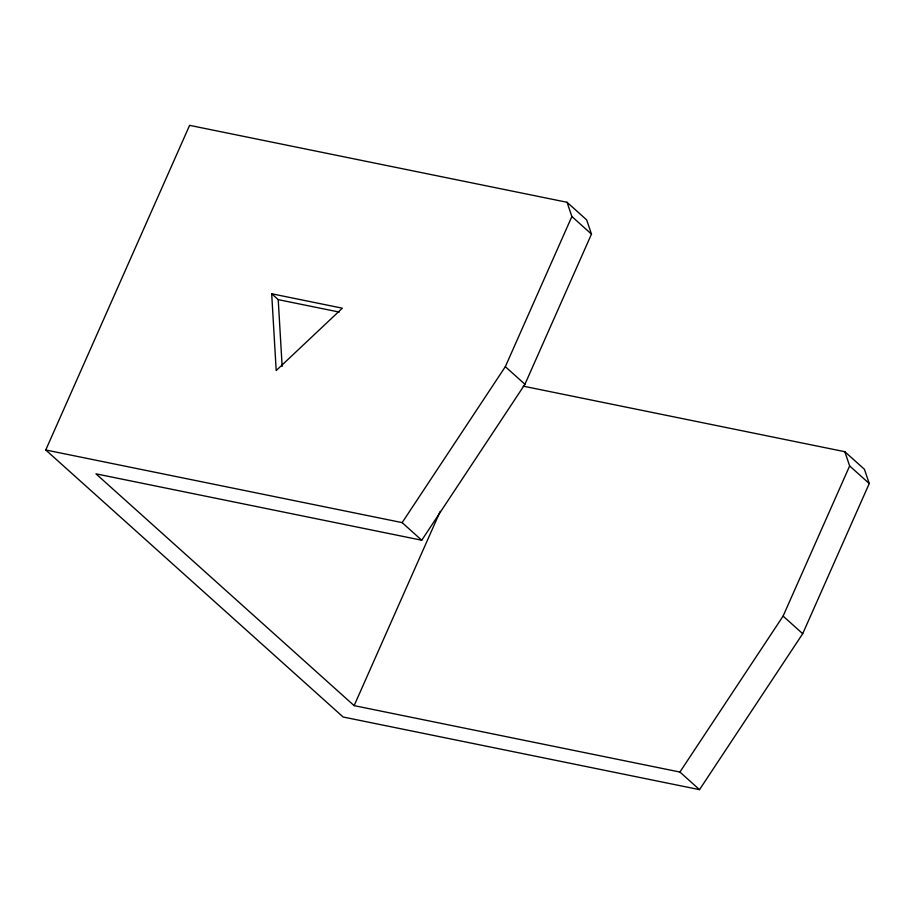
<?xml version="1.0" encoding="UTF-8"?>
<svg xmlns="http://www.w3.org/2000/svg" width="915" height="915" viewBox="0 0 915 915"><rect width="100%" height="100%" fill="white"/><g stroke="black" fill="none" stroke-linecap="round" stroke-linejoin="round"><path stroke-width="1.37" d="M699.518 789.645L343.125 717.005L45.75 449.986L189.611 125.355L567.06 202.284L586.664 219.886L591.479 234.126L524.936 384.277L421.746 540.227L95.961 473.833L354.128 705.637L679.914 772.043L699.518 789.645L802.707 633.706L869.25 483.543L864.435 469.303L844.831 451.701L523.151 386.141M354.128 705.637L440.207 511.382M45.75 449.986L402.143 522.614L505.332 366.675L571.875 216.512L567.06 202.284M679.914 772.043L783.103 616.092L849.646 465.941L844.831 451.701M271.686 293.772L342.359 308.183L276.193 370.541L271.686 293.772L278.217 299.64L339.202 312.072M571.875 216.512L591.479 234.126M849.646 465.941L869.25 483.543M505.332 366.675L524.936 384.277M783.103 616.092L802.707 633.706M402.143 522.614L421.746 540.227M278.217 299.64L282.152 366.457"/></g></svg>
